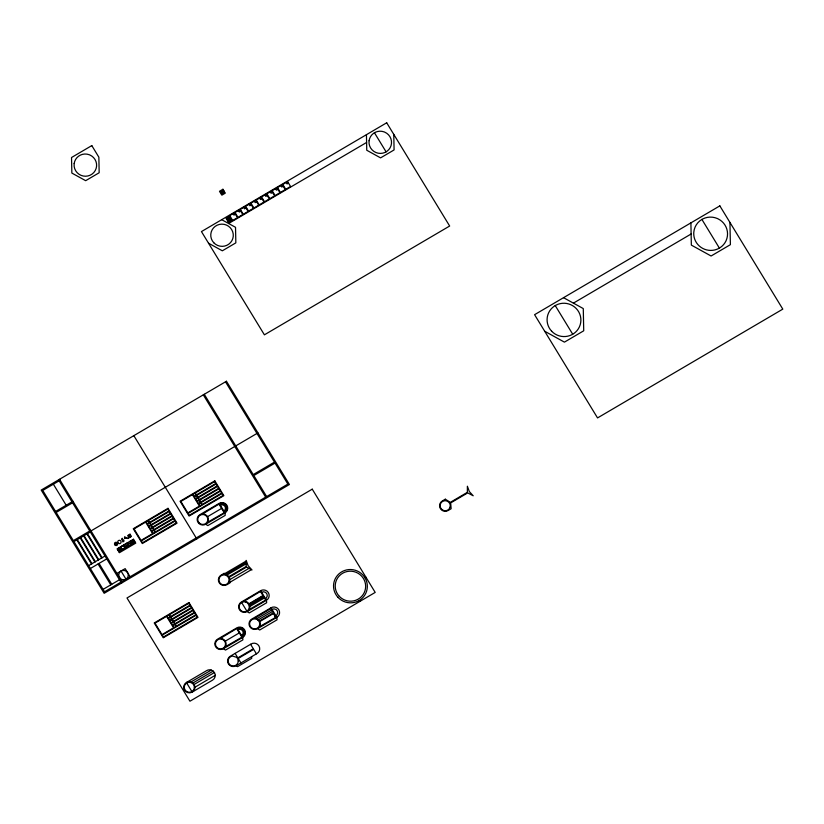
<?xml version="1.0" encoding="UTF-8"?>
<svg xmlns="http://www.w3.org/2000/svg" width="824" height="824" viewBox="0 0 824 824"><rect width="100%" height="100%" fill="white"/><g stroke="black" fill="none" stroke-linecap="round" stroke-linejoin="round"><path stroke-width="1.24" d="M265.483 598.667L266.379 597.925A3.76 3.698 15.1 0 0 261.599 592.291M275.896 615.734L276.792 615.003A3.76 3.698 15.1 0 0 272.013 609.369M235.417 214.23L233.975 215.085L233.099 213.653M240.721 211.119L239.279 211.964L238.404 210.532M246.036 207.998L244.584 208.853L243.708 207.411M251.341 204.888L249.888 205.732L249.013 204.3M256.645 201.767L255.203 202.622L254.328 201.18M261.95 198.646L260.508 199.501L259.632 198.069M267.264 195.535L265.812 196.38L264.937 194.948M272.569 192.414L271.117 193.269L270.241 191.838M277.873 189.304L276.431 190.148L275.556 188.717M283.178 186.183L281.736 187.038L280.86 185.596M288.493 183.062L287.04 183.917L286.165 182.485M228.619 223.5L366.598 142.47M60.111 480.248L42.745 490.445L73.346 540.637L90.722 530.429M55.569 511.477L72.945 501.28M56.156 512.435L73.521 502.238M91.011 530.914L257.933 432.878M91.299 531.387L73.933 541.595L104.535 591.776L287.864 484.11L275.041 463.078L253.813 475.541L266.636 496.573M88.611 565.655L105.009 556.015M90.352 568.519L106.76 558.888M118.831 551.75L121.725 550.051L119.974 547.177L117.08 548.887L119.408 552.708L135.816 543.067M207.607 516.638L221.594 508.418M573.411 303.129L691.12 233.995M116.946 573.452L125.155 568.632L130.11 576.759M205.701 524.249L224.993 512.919A5.644 5.552 15.1 0 0 226.909 505.308A5.644 5.552 15.1 0 0 219.163 503.361L199.872 514.691A5.644 5.552 15.1 0 0 197.956 522.303A5.644 5.552 15.1 0 0 205.701 524.249L207.823 525.599L225.199 515.391L224.993 512.919M103.082 589.387L119.48 579.756M224.653 573.689L245.758 561.299M225.766 574.4L245.861 562.596M226.888 575.101L245.964 563.904M229.69 579.694L248.766 568.488M229.896 582.3L251.001 569.899M260.631 590.695L241.329 602.035A5.644 5.552 15.1 0 0 239.423 609.647A5.644 5.552 15.1 0 0 247.159 611.593L249.291 612.932L266.657 602.735L266.461 600.253A5.644 5.552 15.1 0 0 268.367 592.641A5.644 5.552 15.1 0 0 260.631 590.695L266.461 600.253L247.159 611.593M249.62 605.207L263.762 596.906M249.857 606.495L264.401 597.956M271.034 607.772L251.742 619.102A5.644 5.552 15.1 0 0 249.827 626.714A5.644 5.552 15.1 0 0 257.572 628.661L259.704 630.01L277.07 619.813L276.864 617.331A5.644 5.552 15.1 0 0 278.78 609.719A5.644 5.552 15.1 0 0 271.034 607.772L276.864 617.331L257.572 628.661M256.758 618.752L271.724 609.966M258.386 619.751L272.6 611.398M225.302 641.124L239.29 632.904M223.386 648.735L242.689 637.405A5.644 5.552 15.1 0 0 244.594 629.794A5.644 5.552 15.1 0 0 236.859 627.847L217.557 639.177A5.644 5.552 15.1 0 0 215.651 646.789A5.644 5.552 15.1 0 0 223.386 648.735L225.518 650.085L242.884 639.888L242.689 637.405M364.908 577.686L365.866 577.119M190.972 682.004L193.001 683.127A5.644 5.552 15.1 0 1 191.889 692.263A5.644 5.552 15.1 0 1 183.701 687.752A5.644 5.552 15.1 0 1 190.952 681.994L211.274 670.077L213.313 671.199A5.644 5.552 15.1 0 1 212.541 680.15L192.229 692.078L186.399 682.519L206.711 670.592A5.644 5.552 15.1 0 1 211.263 670.067M192.888 683.034L213.2 671.107M194.145 684.466L214.446 672.539M194.948 687.237L215.26 675.309M236.107 665.782L256.995 653.514A5.644 5.552 15.1 0 0 258.911 645.903A5.644 5.552 15.1 0 0 251.166 643.956L230.277 656.223A5.644 5.552 15.1 0 0 228.372 663.835A5.644 5.552 15.1 0 0 236.107 665.782L237.528 666.678L251.732 658.345L251.598 656.687M701.904 219.431L702.666 219.009A16.933 16.655 15.1 0 1 717.21 218.463L718.023 218.834A16.933 16.655 15.1 0 1 726.222 240.371L725.862 241.164A16.933 16.655 15.1 0 1 693.746 233.089L693.798 232.224A16.933 16.655 15.1 0 1 701.904 219.431L719.393 248.106M124.723 537.063L124.403 538.113L128.266 538.494L124.723 537.063L125.176 537.66L124.517 538.154M128.091 542.583L127.761 543.634L131.634 544.015L128.091 542.583L128.523 543.294L127.875 543.675M563.534 297.68L583.279 308.578L583.722 330.795L564.43 342.135L544.685 331.238M221.708 219.689L235.53 227.311L235.839 242.864L222.336 250.805L208.513 243.183M555.242 305.57L572.721 334.245M374.436 132.746L386.096 151.873M359.171 600.521L359.758 601.479M225.498 381.821L274.454 462.12L253.226 474.593L204.27 394.294M203.301 394.861L265.668 497.14M241.617 602.509L246.87 611.109M133.828 435.659L196.782 538.896M250.589 644.296L253.328 648.787L237.848 657.882L235.108 653.391M256.418 653.854L253.679 649.364L238.198 658.458L240.938 662.949M121.046 571.042L126 579.169M59.534 479.29L122.488 582.537M58.566 479.856L121.519 583.104M87.437 533.653L102.114 557.724M86.963 533.942L101.63 558.003M53.364 484.213L66.188 505.246M84.069 535.641L98.736 559.702M83.585 535.919L98.252 559.99M99.035 563.42L111.765 584.288M98.077 563.987L110.797 584.855M80.69 537.619L95.357 561.69M80.206 537.907L94.873 561.968M77.312 539.607L91.979 563.668M76.828 539.895L91.505 563.956M127.607 546.59L125.279 544.067L126.453 547.27M729.94 222.439L730.394 244.666L711.091 255.996L691.346 245.109L690.903 222.882M393.769 134.374L394.088 149.937L380.575 157.868L366.752 150.246L366.443 134.683M237.59 629.042A4.233 4.161 15.1 0 1 243.389 630.504A4.233 4.161 15.1 0 1 241.957 636.21M238.023 629.763A3.389 3.327 15.1 0 1 242.668 630.926A3.389 3.327 15.1 0 1 241.525 635.489M220.327 505.267A3.389 3.327 15.1 0 1 224.973 506.441A3.389 3.327 15.1 0 1 223.829 511.004M219.895 504.556A4.233 4.161 15.1 0 1 225.694 506.018A4.233 4.161 15.1 0 1 224.262 511.725M245.717 602.035A5.078 4.995 15.1 0 0 239.3 605.661A5.078 4.995 15.1 0 0 243.461 611.748A5.078 4.995 15.1 0 0 249.301 607.278L248.838 604.723L247.148 602.735A5.037 4.954 15.1 0 0 245.727 602.045M194.351 687.237L194.33 687.762A5.037 4.954 15.1 0 1 188.892 692.242A5.037 4.954 15.1 0 1 184.298 686.835A5.037 4.954 15.1 0 1 189.747 682.354L190.262 682.426A5.037 4.954 15.1 0 1 192.198 683.25L192.61 683.57A5.037 4.954 15.1 0 1 194.351 687.237M238.229 660.951L238.208 661.466A5.037 4.954 15.1 0 1 233.12 665.967A5.037 4.954 15.1 0 1 228.166 661.239A5.037 4.954 15.1 0 1 232.574 656.069L236.488 657.274A5.037 4.954 15.1 0 1 238.095 659.921L238.229 660.951M233.913 213.828L234.572 214.158L233.913 213.828M234.819 214.024C233.182 215.713 234.078 211.675 234.819 214.024M74.181 163.513L74.119 164.089A11.289 11.103 15.1 0 0 83.224 176.017A11.289 11.103 15.1 0 0 96.14 168.436A11.289 11.103 15.1 0 0 89.734 154.922L89.177 154.706A11.289 11.103 15.1 0 0 74.181 163.513M369.101 140.698L369.028 141.275A11.289 11.103 15.1 0 0 378.144 153.202A11.289 11.103 15.1 0 0 391.05 145.621A11.289 11.103 15.1 0 0 384.643 132.108L384.097 131.892A11.289 11.103 15.1 0 0 369.101 140.698M122.21 538.371L121.921 539.844L123.085 540.462L122.797 541.924L123.95 541.244L123.858 540.008L122.302 539.617L122.21 538.371M228.866 581.394L228.691 581.888A5.078 4.995 15.1 0 1 222.542 584.679A5.078 4.995 15.1 0 1 219.03 578.922A5.078 4.995 15.1 0 1 224.447 574.925L224.973 575.008A5.078 4.995 15.1 0 1 228.866 581.394M450.058 507.234L449.883 507.718A5.078 4.995 15.1 0 1 443.734 510.509A5.078 4.995 15.1 0 1 440.222 504.752A5.078 4.995 15.1 0 1 445.64 500.755L446.165 500.838A5.078 4.995 15.1 0 1 450.058 507.234M207.72 522.189L224.221 512.724L218.978 504.123L202.673 513.918A5.644 5.552 15.1 0 1 207.72 522.189M225.416 646.686L241.916 637.21L236.673 628.609L220.368 638.404A5.644 5.552 15.1 0 1 225.416 646.686M249.178 609.533L265.678 600.068L263.175 595.948L249.178 604.177L249.878 606.752A5.644 5.552 15.1 0 1 249.178 609.533M259.591 626.611L275.319 617.588L274.567 616.352L275.34 615.899L272.991 613.767L259.756 621.564A5.644 5.552 15.1 0 1 259.591 626.611M91.794 145.601L71.534 157.508L71.843 173.061L85.665 180.683L99.168 172.752L98.859 157.188L91.794 145.601M222.923 189.263L219.503 191.271L220.101 192.25L223.52 190.241L222.923 189.263M223.809 190.715L220.389 192.723L220.987 193.702L224.406 191.693L223.809 190.715M224.653 192.198L221.275 194.176L221.872 195.154L225.251 193.166L224.653 192.198M386.703 122.786L201.447 231.585L264.401 334.832L449.657 226.023L386.703 122.786M234.541 212.798L229.721 215.631L232.667 220.472L237.497 217.639L234.541 212.798M239.856 209.687L235.025 212.52L237.982 217.351L242.802 214.518L239.856 209.687M245.161 206.567L240.33 209.399L243.286 214.24L248.106 211.407L245.161 206.567M250.465 203.446L245.645 206.278L248.59 211.119L253.411 208.287L250.465 203.446M255.77 200.335L250.949 203.168L253.895 208.008L258.726 205.176L255.77 200.335M261.074 197.214L256.254 200.047L259.21 204.888L264.03 202.055L261.074 197.214M266.389 194.103L261.558 196.936L264.514 201.767L269.335 198.934L266.389 194.103M271.693 190.983L266.873 193.815L269.819 198.656L274.639 195.824L271.693 190.983M276.998 187.862L272.178 190.694L275.123 195.535L279.954 192.703L276.998 187.862M282.302 184.751L277.482 187.584L280.428 192.425L285.258 189.592L282.302 184.751M287.617 181.63L282.787 184.463L285.743 189.304L290.563 186.471L287.617 181.63M239.094 210.408L239.238 211.603L239.743 210.419C241.525 212.108 238.723 208.699 239.712 210.995L239.094 210.408M229.525 216.393L226.106 218.401L226.703 219.38L230.123 217.371L229.525 216.393M230.411 217.845L226.991 219.853L227.589 220.832L231.008 218.823L230.411 217.845M231.256 219.328L227.888 221.306L228.475 222.284L231.853 220.307L231.256 219.328M226.456 381.255L41.2 490.064L104.154 593.301L289.409 484.502L226.456 381.255M168.003 508.326L133.272 528.73L142.305 543.541L177.036 523.147L168.003 508.326M214.807 480.835L180.075 501.239L189.108 516.061L223.85 495.657L214.807 480.835M145.621 522.117L134.044 528.926L141.038 540.389L152.615 533.591L145.621 522.117M148.032 520.706L146.106 521.839L147.269 523.755L149.206 522.622L148.032 520.706M167.818 509.088L148.516 520.418L149.68 522.334L168.982 511.004L167.818 509.088M192.425 494.637L180.847 501.435L187.841 512.909L199.418 506.101L192.425 494.637M194.835 493.216L192.909 494.349L194.073 496.264L196.009 495.131L194.835 493.216M214.621 481.597L195.319 492.937L196.483 494.843L215.785 483.513L214.621 481.597M115.999 542.274L114.557 543.129L114.588 544.798L116.071 545.612L117.513 544.767L117.482 543.098L115.999 542.274M130.007 534.189L127.689 535.549L129.09 537.835L131.397 536.476L130.007 534.189M116.009 542.666L114.897 543.315L114.917 544.602L116.06 545.231L117.173 544.571L117.152 543.294L116.009 542.666M149.494 523.096L147.558 524.229L148.732 526.145L150.658 525.012L149.494 523.096M169.27 511.477L149.978 522.807L151.142 524.723L170.434 513.393L169.27 511.477M196.297 495.605L194.371 496.738L195.535 498.654L197.461 497.521L196.297 495.605M216.073 483.987L196.782 495.327L197.945 497.233L217.248 485.903L216.073 483.987M115.762 543.067L115.144 544.211L116.308 544.819L116.926 543.686L115.762 543.067M129.852 534.797L128.647 535.497L130.573 535.981L129.852 534.797M130.439 536.527L129.234 537.227L128.513 536.043L130.439 536.527M150.947 525.485L149.02 526.618L150.184 528.534L152.11 527.401L150.947 525.485M170.733 513.867L151.431 525.197L152.595 527.113L171.897 515.783L170.733 513.867M197.75 497.995L195.824 499.128L196.988 501.043L198.924 499.911L197.75 497.995M217.536 486.376L198.234 497.717L199.398 499.622L218.7 488.292L217.536 486.376M152.409 527.875L150.473 529.008L151.647 530.924L153.573 529.791L152.409 527.875M172.185 516.257L152.893 527.587L154.057 529.502L173.349 518.172L172.185 516.257M199.212 500.384L197.286 501.517L198.45 503.433L200.376 502.3L199.212 500.384M218.988 488.766L199.696 500.106L200.86 502.012L220.162 490.682L218.988 488.766M123.353 545.2L120.459 546.899L122.21 549.763L125.104 548.063L123.353 545.2M126.731 543.212L123.837 544.911L125.578 547.785L128.482 546.085L126.731 543.212M130.11 541.234L127.215 542.934L128.956 545.797L131.85 544.097L130.11 541.234M133.478 539.246L130.583 540.946L132.334 543.819L135.229 542.12L133.478 539.246M119.367 547.795L117.925 548.65L117.956 550.319L119.439 551.132L120.881 550.288L120.85 548.619L119.367 547.795M133.364 539.71L131.057 541.069L132.448 543.356L134.765 541.996L133.364 539.71M119.377 548.187L118.265 548.836L118.285 550.123L119.428 550.751L120.541 550.092L120.51 548.815L119.377 548.187M119.13 548.588L118.512 549.732L119.676 550.339L120.294 549.206L119.13 548.588M133.22 540.317L132.015 541.018L133.941 541.502L133.22 540.317M133.807 542.048L132.602 542.748L131.881 541.564L133.807 542.048M153.861 530.265L151.935 531.398L153.099 533.313L155.025 532.18L153.861 530.265M173.648 518.646L154.345 529.986L155.509 531.892L174.812 520.562L173.648 518.646M200.665 502.774L198.738 503.907L199.902 505.823L201.839 504.69L200.665 502.774M220.451 491.156L201.149 502.496L202.313 504.401L221.615 493.071L220.451 491.156M175.1 521.036L141.326 540.874L142.5 542.779L176.264 522.952L175.1 521.036M221.903 493.545L188.14 513.383L189.304 515.299L223.067 495.461L221.903 493.545M719.846 205.876L534.591 314.686L597.544 417.923L782.8 309.124L719.846 205.876M312.244 489.168L126.989 597.977L189.942 701.214L375.198 592.415L312.244 489.168M224.118 573.36L221.1 575.131A5.644 5.552 15.1 0 0 219.194 582.743A5.644 5.552 15.1 0 0 226.93 584.69L229.948 582.918L229.474 577.088L246.53 567.077L252.02 569.951L248.137 565.738L246.191 560.392L246.18 566.5L229.124 576.522L224.118 573.36M188.964 602.55L154.232 622.954L163.265 637.776L197.997 617.372L188.964 602.55M166.582 616.352L155.005 623.15L161.998 634.624L173.576 627.816L166.582 616.352M168.992 614.931L167.066 616.064L168.23 617.979L170.156 616.846L168.992 614.931M188.768 603.312L169.476 614.653L170.64 616.558L189.942 605.228L188.768 603.312M170.455 617.32L168.518 618.453L169.682 620.369L171.619 619.236L170.455 617.32M190.231 605.702L170.928 617.042L172.103 618.948L191.395 607.618L190.231 605.702M171.907 619.71L169.981 620.843L171.145 622.759L173.071 621.626L171.907 619.71M191.683 608.091L172.391 619.432L173.555 621.337L192.857 610.007L191.683 608.091M173.37 622.099L171.433 623.232L172.597 625.148L174.534 624.015L173.37 622.099M193.146 610.481L173.843 621.821L175.018 623.727L194.31 612.397L193.146 610.481M174.822 624.489L172.896 625.622L174.06 627.538L175.986 626.405L174.822 624.489M194.598 612.871L175.306 624.211L176.47 626.116L195.772 614.786L194.598 612.871M196.06 615.26L162.287 635.098L163.451 637.014L197.224 617.176L196.06 615.26M260.435 591.457L244.131 601.252A5.644 5.552 15.1 0 1 245.882 601.51L246.438 601.705A5.644 5.552 15.1 0 1 247.931 602.643L248.941 603.796L262.938 595.567L260.435 591.457M445.31 499.19L442.292 500.961A5.644 5.552 15.1 0 0 440.377 508.573A5.644 5.552 15.1 0 0 448.122 510.519L451.14 508.748L450.666 502.918L467.713 492.907L473.203 495.78L469.33 491.567L467.373 486.222L467.363 492.33L450.316 502.352L445.31 499.19M270.849 608.534L254.544 618.33A5.644 5.552 15.1 0 1 256.295 618.577L256.841 618.783A5.644 5.552 15.1 0 1 258.345 619.71L259.478 621.049L273.475 612.84L270.849 608.534M257.974 620.132L257.552 619.803A5.037 4.954 15.1 0 0 256.14 619.112A5.078 4.995 15.1 0 0 249.6 623.418A5.078 4.995 15.1 0 0 255.286 628.856A5.078 4.995 15.1 0 0 259.447 622.285L259.251 621.801A5.078 4.995 15.1 0 0 257.974 620.132M224.705 512.435L219.452 503.835A5.078 4.995 15.1 0 1 226.425 505.586A5.078 4.995 15.1 0 1 224.705 512.435M242.4 636.931L237.147 628.321A5.078 4.995 15.1 0 1 244.12 630.072A5.078 4.995 15.1 0 1 242.4 636.931M120.036 578.304A4.8 4.717 15.1 0 0 128.111 576.512A4.8 4.717 15.1 0 0 122.436 570.496A4.8 4.717 15.1 0 0 120.036 578.304M121.54 548.609A1.689 1.669 15.1 0 0 124.393 547.981A1.689 1.669 15.1 0 0 122.395 545.859A1.689 1.669 15.1 0 0 121.54 548.609M118.182 543.088A1.689 1.669 15.1 0 0 121.035 542.46A1.689 1.669 15.1 0 0 119.027 540.338A1.689 1.669 15.1 0 0 118.182 543.088M338.098 597.482A16.933 16.655 15.1 0 0 366.618 591.148A16.933 16.655 15.1 0 0 346.585 569.92A16.933 16.655 15.1 0 0 338.098 597.482M339.323 596.349A15.234 14.987 15.1 0 0 365.001 590.654A15.234 14.987 15.1 0 0 346.976 571.547A15.234 14.987 15.1 0 0 339.323 596.349M216.774 647.345A5.078 4.995 15.1 0 0 225.333 645.449A5.078 4.995 15.1 0 0 219.328 639.084A5.078 4.995 15.1 0 0 216.774 647.345M199.078 522.859A5.078 4.995 15.1 0 0 207.638 520.964A5.078 4.995 15.1 0 0 201.633 514.588A5.078 4.995 15.1 0 0 199.078 522.859M551.647 331.207A16.933 16.655 15.1 0 0 580.168 324.872A16.933 16.655 15.1 0 0 560.135 303.644A16.933 16.655 15.1 0 0 551.647 331.207M213.797 242.771A11.289 11.103 15.1 0 0 232.811 238.558A11.289 11.103 15.1 0 0 219.462 224.406A11.289 11.103 15.1 0 0 213.797 242.771"/></g></svg>
